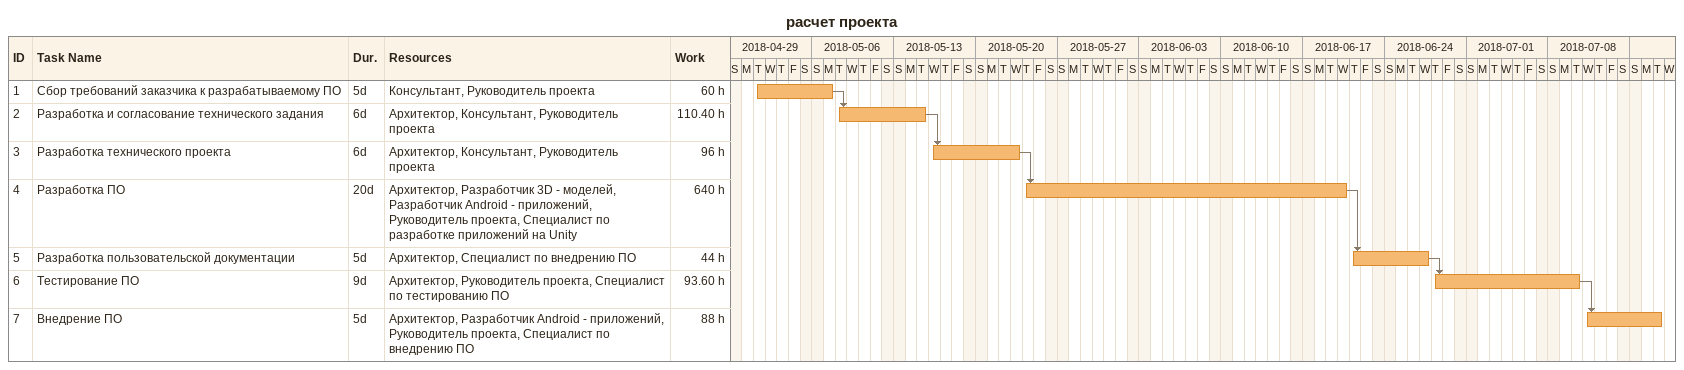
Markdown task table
расчет проекта

| ID | Task | Duration | Start | Finish | Predecessors | Resources | Work (h) |
|---|---|---|---|---|---|---|---|
| 1 | Сбор требований заказчика к разрабатываемому ПО | 5d | 2018-05-01 | 2018-05-07 |  | Консультант, Руководитель проекта | 60 |
| 2 | Разработка и согласование технического задания | 6d | 2018-05-08 | 2018-05-15 | 1 | Архитектор, Консультант, Руководитель проекта | 110.40 |
| 3 | Разработка технического проекта | 6d | 2018-05-16 | 2018-05-23 | 2 | Архитектор, Консультант, Руководитель проекта | 96 |
| 4 | Разработка ПО | 20d | 2018-05-24 | 2018-06-20 | 3 | Архитектор, Разработчик 3D - моделей, Разработчик Android - приложений, Руководитель проекта, Специалист по разработке приложений на Unity | 640 |
| 5 | Разработка пользовательской документации | 5d | 2018-06-21 | 2018-06-27 | 4 | Архитектор, Специалист по внедрению ПО | 44 |
| 6 | Тестирование ПО | 9d | 2018-06-28 | 2018-07-10 | 5 | Архитектор, Руководитель проекта, Специалист по тестированию ПО | 93.60 |
| 7 | Внедрение ПО | 5d | 2018-07-11 | 2018-07-17 | 6 | Архитектор, Разработчик Android - приложений, Руководитель проекта, Специалист по внедрению ПО | 88 |
